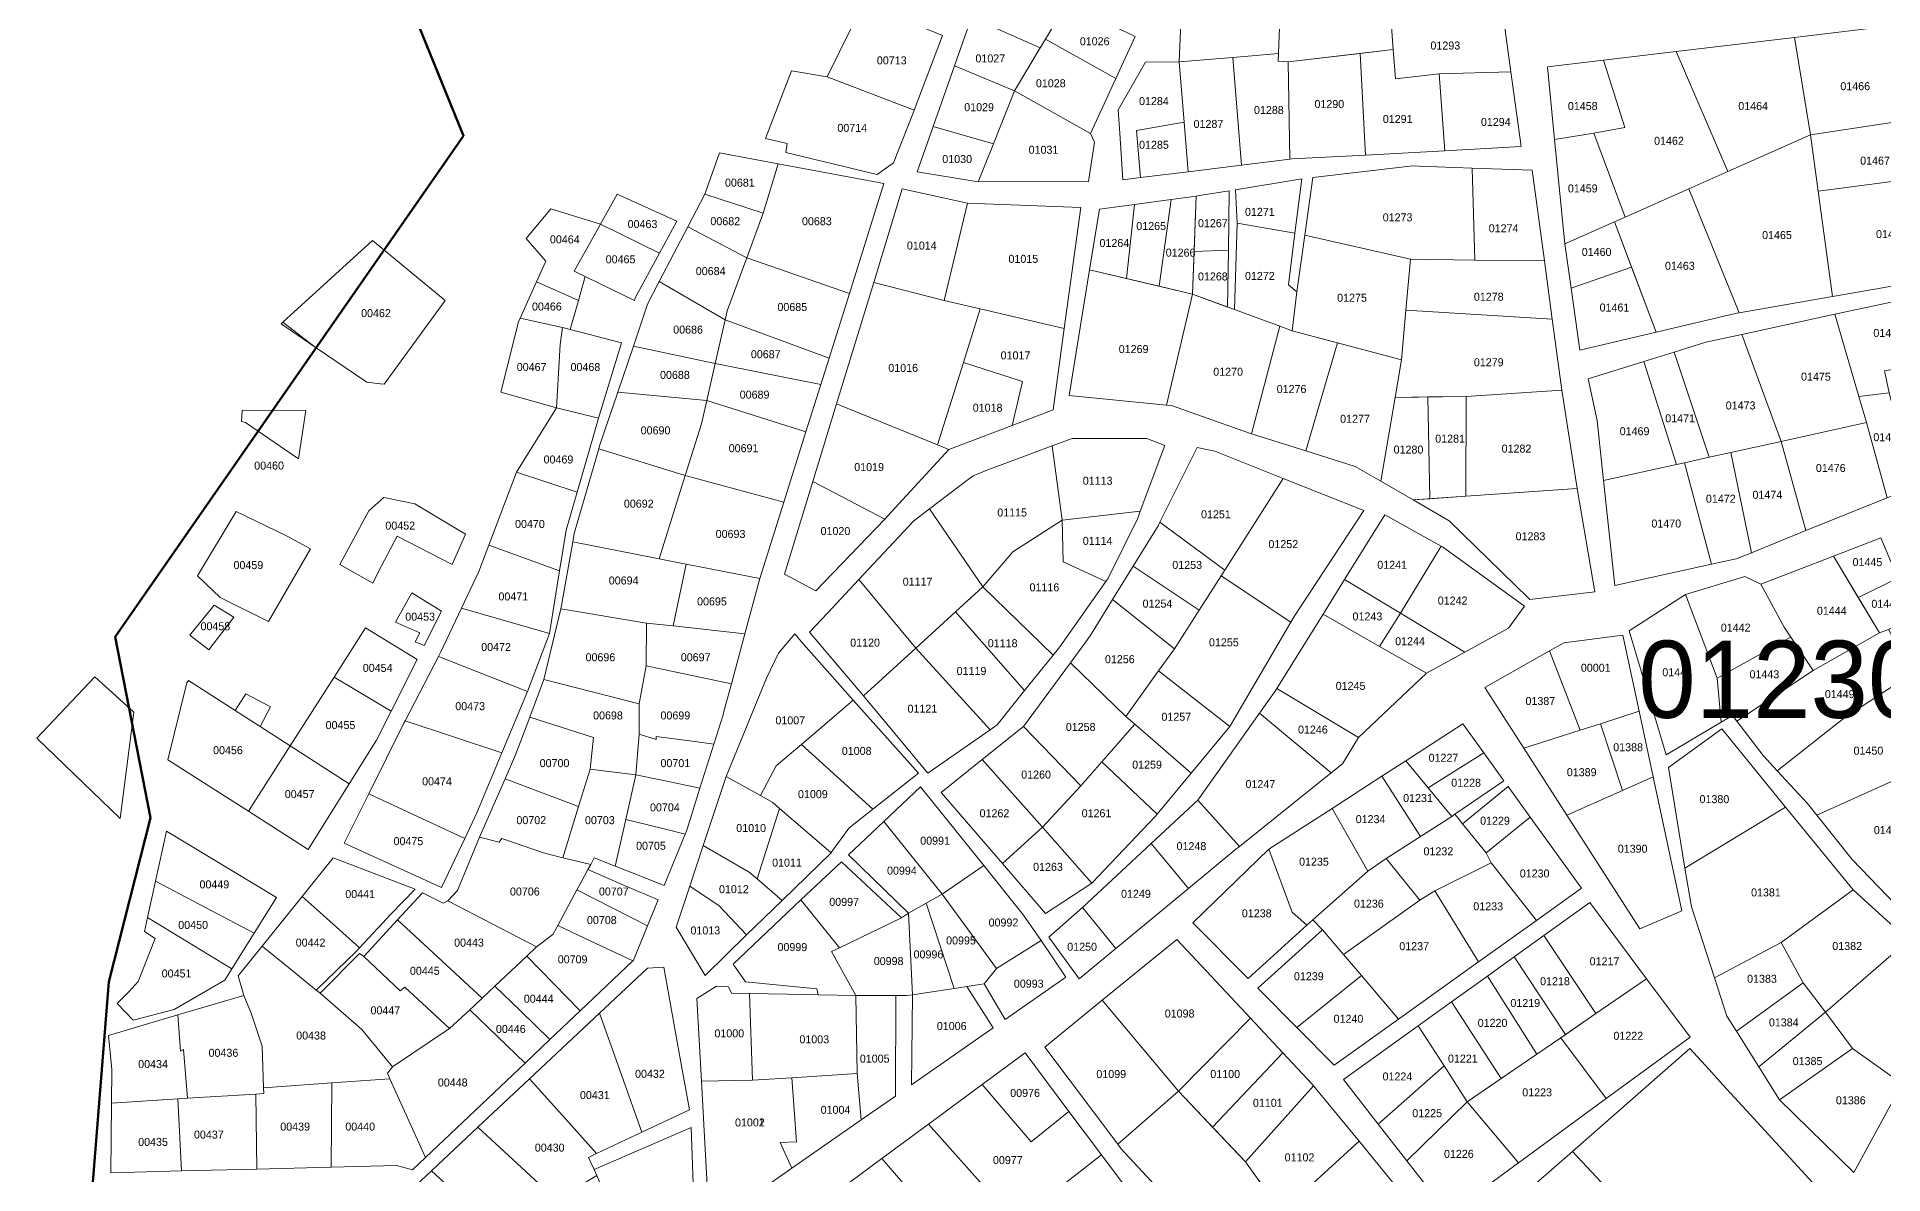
# Model space of a CAD drawing. Header units: metres. Extents: x 245225 to 248406, y 1633796 to 1637634.
# Drawn here: x 245225 to 245571.1, y 1634574.3 to 1634787.5 of the extents above; entities that cross this region are included whole.
import ezdxf
from ezdxf.enums import TextEntityAlignment as Align

# ---------------------------------------------------------------- set-up
doc = ezdxf.new("R2010")
doc.units = ezdxf.units.M
doc.header["$MEASUREMENT"] = 0
doc.layers.add('historique_numero_parcelle', color=7, linetype='Continuous')
doc.layers.add('limites_sections', color=7, linetype='Continuous')
doc.layers.add('Limites_Communes', color=7, linetype='Continuous', lineweight=211, plot=False)
doc.layers.add('LIMITES_PARCELLES', color=7, linetype='Continuous', lineweight=0, true_color=0xffffff)
doc.styles.add('Style-FANCY', font='FANCY.shx')

msp = doc.modelspace()

# ---------------------------------------------------------------- linework, layer by layer
at = {"layer": 'Limites_Communes', "color": 210, "lineweight": 80, "flags": 128}
msp.add_lwpolyline([(245620.8, 1634508.0988), (245567.3857, 1634566.262), (245526.7115, 1634503.9933), (245508.686, 1634473.2583), (245463.8158, 1634429.4361), (245415.3144, 1634444.5268), (245378.8064, 1634461.5328), (245345.8922, 1634486.192), (245305.1463, 1634503.4429), (245268.5278, 1634512.9679), (245251.7003, 1634523.0221), (245231.7855, 1634526.612), (245238.4616, 1634610.3804), (245246.3092, 1634641.0996), (245239.677, 1634675.0655), (245305, 1634769), (245296.4251, 1634790.0269), (245247, 1634832), (245257.1467, 1634881.0084), (245288.8968, 1634970.4378), (245295.2468, 1634986.3128), (245359.9816, 1635082.8418)], dxfattribs=at)
at = {"layer": 'limites_parcelles', "flags": 128}
for points in [[(245418.036, 1634793.732), (245417.781, 1634793.293), (245414.092, 1634787.145), (245413.088, 1634785.472), (245400.229, 1634791.155), (245403.573, 1634800.63), (245418.036, 1634793.732)], [(245478.899, 1634790.383), (245479.284, 1634785.193), (245459.585, 1634782.842), (245457.733, 1634782.974), (245457.789, 1634784.407), (245458.364, 1634799.182), (245475.403, 1634801.433), (245476.65, 1634790.515), (245478.899, 1634790.383)], [(245458.364, 1634799.182), (245457.789, 1634784.407), (245449.195, 1634783.685), (245439.182, 1634782.844), (245439.446, 1634790.186), (245445.532, 1634797.462), (245455.52, 1634799.314), (245458.364, 1634799.182)], [(245430.919, 1634787.587), (245427.301, 1634779.766), (245414.092, 1634787.145), (245417.781, 1634793.293), (245418.036, 1634793.732), (245430.919, 1634787.587)], [(245501.347, 1634780.966), (245487.895, 1634780.593), (245479.693, 1634779.667), (245479.284, 1634785.193), (245478.899, 1634790.383), (245499.697, 1634793.024), (245499.705, 1634792.898), (245501.347, 1634780.966)], [(245427.301, 1634779.766), (245422.513, 1634769.416), (245408.256, 1634777.418), (245413.088, 1634785.472), (245414.092, 1634787.145), (245427.301, 1634779.766)], [(245431.884, 1634761.155), (245428.598, 1634760.751), (245428.025, 1634769.477), (245427.738, 1634773.848), (245432.832, 1634782.778), (245439.182, 1634782.844), (245440.081, 1634771.561), (245431.173, 1634770.021), (245431.884, 1634761.155)], [(245450.82, 1634763.483), (245441.88, 1634762.384), (245440.822, 1634762.254), (245440.081, 1634771.561), (245439.182, 1634782.844), (245449.195, 1634783.685), (245450.82, 1634763.483)], [(245459.585, 1634782.842), (245459.938, 1634764.603), (245450.82, 1634763.483), (245449.195, 1634783.685), (245457.789, 1634784.407), (245457.733, 1634782.974), (245459.585, 1634782.842)], [(245474.074, 1634765.396), (245460.348, 1634764.654), (245459.938, 1634764.603), (245459.585, 1634782.842), (245473.12, 1634784.457), (245474.074, 1634765.396)], [(245474.074, 1634765.396), (245473.12, 1634784.457), (245479.284, 1634785.193), (245479.693, 1634779.667), (245487.895, 1634780.593), (245488.962, 1634766.202), (245474.074, 1634765.396)], [(245509.532, 1634768.309), (245508.247, 1634781.907), (245518.74, 1634783.163), (245522.712, 1634770.576), (245516.891, 1634769.517), (245509.532, 1634768.309)], [(245542.038, 1634762.307), (245534.714, 1634759.049), (245522.794, 1634753.746), (245516.891, 1634769.517), (245522.712, 1634770.576), (245518.74, 1634783.163), (245532.373, 1634784.794), (245542.038, 1634762.307)], [(245373.169, 1634780.025), (245389.48, 1634773.774), (245389.228, 1634773.107), (245385.577, 1634763.9), (245382.561, 1634761.757), (245365.416, 1634765.884), (245365.654, 1634767.551), (245361.599, 1634768.469), (245366.448, 1634781.203), (245373.169, 1634780.025)], [(245422.513, 1634769.416), (245423.3, 1634767.819), (245422.182, 1634760.42), (245401.478, 1634760.354), (245404.32, 1634767.508), (245408.256, 1634777.418), (245422.513, 1634769.416)], [(245511.485, 1634748.714), (245509.528, 1634768.308), (245516.891, 1634769.517), (245522.794, 1634753.746), (245520.77, 1634752.845), (245511.485, 1634748.714)], [(245558.976, 1634758.611), (245561.671, 1634738.857), (245544.154, 1634735.795), (245534.714, 1634759.049), (245542.038, 1634762.307), (245557.531, 1634769.2), (245558.976, 1634758.611)], [(245377.319, 1634739.407), (245358.093, 1634746.097), (245361.189, 1634754.507), (245363.967, 1634763.767), (245383.811, 1634760.063), (245377.319, 1634739.407)], [(245494.096, 1634762.95), (245494.594, 1634745.694), (245482.563, 1634745.848), (245462.74, 1634750.386), (245464.244, 1634761.166), (245482.977, 1634763.344), (245484.168, 1634763.302), (245494.096, 1634762.95)], [(245448.397, 1634747.559), (245441.964, 1634747.323), (245442.342, 1634757.702), (245442.972, 1634757.788), (245448.55, 1634758.695), (245448.397, 1634747.559)], [(245544.154, 1634735.795), (245543.735, 1634735.721), (245528.584, 1634732.175), (245520.77, 1634752.845), (245522.794, 1634753.746), (245534.714, 1634759.049), (245544.154, 1634735.795)], [(245327.808, 1634742.607), (245326.524, 1634738.12), (245323.377, 1634739.529), (245318.669, 1634741.599), (245320.443, 1634745.511), (245316.739, 1634749.744), (245321.369, 1634755.301), (245330.682, 1634752.443), (245325.702, 1634743.64), (245327.808, 1634742.607)], [(245417.61, 1634732.848), (245401.869, 1634736.541), (245395.106, 1634738.127), (245399.474, 1634756.359), (245420.747, 1634755.565), (245417.61, 1634732.848)], [(245341.73, 1634747.015), (245337.191, 1634738.632), (245337.025, 1634738.088), (245325.702, 1634743.64), (245330.682, 1634752.443), (245341.73, 1634747.015)], [(245358.093, 1634746.097), (245354.439, 1634736.169), (245354.059, 1634734.515), (245341.686, 1634741.665), (245347.013, 1634751.924), (245358.093, 1634746.097)], [(245460.866, 1634750.712), (245459.664, 1634741.038), (245461.252, 1634739.715), (245460.326, 1634732.439), (245458.045, 1634733.28), (245449.513, 1634736.426), (245450.007, 1634752.6), (245460.866, 1634750.712)], [(245286.8231, 1634722.7735), (245284.7125, 1634724.2181), (245277.184, 1634729.371), (245271.097, 1634734.072), (245287.899, 1634749.348), (245301.525, 1634738.103), (245290.087751, 1634722.433736), (245289.4156, 1634722.5037), (245289.3281, 1634722.5128), (245286.8231, 1634722.7735)], [(245482.563, 1634745.848), (245481.685, 1634736.299), (245480.831, 1634727.015), (245460.326, 1634732.439), (245461.252, 1634739.715), (245462.74, 1634750.386), (245482.563, 1634745.848)], [(245377.319, 1634739.407), (245373.519, 1634727.318), (245354.059, 1634734.515), (245354.439, 1634736.169), (245358.093, 1634746.097), (245377.319, 1634739.407)], [(245494.594, 1634745.694), (245507.652, 1634745.527), (245509.123, 1634734.599), (245481.685, 1634736.299), (245482.563, 1634745.848), (245494.594, 1634745.694)], [(245323.509, 1634733.047), (245315.582, 1634734.793), (245318.669, 1634741.599), (245323.377, 1634739.529), (245326.524, 1634738.12), (245324.965, 1634732.669), (245323.509, 1634733.047)], [(245354.059, 1634734.515), (245352.176, 1634726.328), (245336.834, 1634729.583), (245339.493, 1634737.441), (245341.686, 1634741.665), (245354.059, 1634734.515)], [(245395.106, 1634738.127), (245401.869, 1634736.541), (245398.71, 1634726.467), (245393.867, 1634711.022), (245374.929, 1634718.724), (245381.892, 1634741.518), (245395.106, 1634738.127)], [(245449.513, 1634736.426), (245458.045, 1634733.28), (245452.749, 1634713.124), (245451.068, 1634713.655), (245437.733, 1634718.418), (245436.76, 1634718.514), (245441.672, 1634739.318), (245449.513, 1634736.426)], [(245572.276, 1634720.828), (245566.62, 1634720.104), (245562.122, 1634735.545), (245572.071, 1634737.703), (245581.845, 1634739.823), (245584.311, 1634727.072), (245574.057, 1634725.387), (245571.43, 1634724.955), (245572.276, 1634720.828)], [(245323.509, 1634733.047), (245323.112, 1634729.872), (245322.427, 1634717.994), (245311.976, 1634720.905), (245315.284, 1634734.134), (245315.582, 1634734.793), (245323.509, 1634733.047)], [(245417.61, 1634732.848), (245415.508, 1634717.624), (245407.869, 1634714.705), (245409.79, 1634722.914), (245398.71, 1634726.467), (245401.869, 1634736.541), (245417.61, 1634732.848)], [(245509.123, 1634734.599), (245510.917, 1634721.275), (245493.002, 1634720.135), (245479.633, 1634719.937), (245480.831, 1634727.015), (245481.685, 1634736.299), (245509.123, 1634734.599)], [(245566.62, 1634720.104), (245568.043, 1634715.219), (245552.023, 1634711.691), (245544.682, 1634731.763), (245562.122, 1634735.545), (245566.62, 1634720.104)], [(245334.603, 1634730.163), (245330.294, 1634716.058), (245322.427, 1634717.994), (245323.112, 1634729.872), (245323.509, 1634733.047), (245334.603, 1634730.163)], [(245468.841, 1634730.186), (245462.889, 1634709.922), (245452.749, 1634713.124), (245458.045, 1634733.28), (245460.326, 1634732.439), (245468.841, 1634730.186)], [(245552.023, 1634711.691), (245542.617, 1634709.62), (245538.525, 1634708.719), (245531.963, 1634728.441), (245537.924, 1634730.297), (245544.682, 1634731.763), (245552.023, 1634711.691)], [(245462.889, 1634709.922), (245468.841, 1634730.186), (245480.831, 1634727.015), (245479.633, 1634719.937), (245476.973, 1634704.225), (245472.182, 1634706.988), (245462.889, 1634709.922)], [(245538.525, 1634708.719), (245533.896, 1634707.7), (245532.438, 1634707.379), (245526.303, 1634726.679), (245531.963, 1634728.441), (245538.525, 1634708.719)], [(245407.869, 1634714.705), (245395.982, 1634710.163), (245393.867, 1634711.022), (245398.71, 1634726.467), (245409.79, 1634722.914), (245407.869, 1634714.705)], [(245532.438, 1634707.379), (245518.753, 1634704.366), (245517.551, 1634715.613), (245515.832, 1634723.418), (245526.303, 1634726.679), (245532.438, 1634707.379)], [(245350.577, 1634719.378), (245349.571, 1634715.003), (245346.549, 1634705.291), (245330.347, 1634710.332), (245330.497, 1634710.851), (245333.913, 1634720.947), (245350.577, 1634719.378)], [(245486.133, 1634700.957), (245483.014, 1634700.742), (245476.973, 1634704.225), (245479.633, 1634719.937), (245485.812, 1634720.029), (245486.133, 1634700.957)], [(245573.494, 1634716.263), (245576.98, 1634703.19), (245571.92, 1634701.142), (245568.043, 1634715.219), (245566.62, 1634720.104), (245572.276, 1634720.828), (245573.494, 1634716.263)], [(245275.415, 1634717.519), (245274.055, 1634708.409), (245264.0797, 1634715.2367), (245263.368457, 1634715.405379), (245263.498, 1634717.583), (245275.415, 1634717.519)], [(245330.294, 1634716.058), (245330.206, 1634715.772), (245326.295, 1634702.162), (245314.887, 1634705.956), (245322.427, 1634717.994), (245330.294, 1634716.058)], [(245369.18, 1634713.511), (245365.031, 1634700.31), (245346.549, 1634705.291), (245349.571, 1634715.003), (245350.577, 1634719.378), (245369.18, 1634713.511)], [(245393.867, 1634711.022), (245395.982, 1634710.163), (245385.187, 1634698.415), (245383.965, 1634697.138), (245370.48, 1634704.161), (245374.929, 1634718.724), (245393.867, 1634711.022)], [(245346.549, 1634705.291), (245341.689, 1634689.676), (245325.455, 1634692.862), (245325.735, 1634694.446), (245330.347, 1634710.332), (245346.549, 1634705.291)], [(245407.257, 1634690.147), (245402.379, 1634684.44), (245392.351, 1634699.026), (245399.378, 1634704.357), (245400.512, 1634705.217), (245403.31, 1634706.389), (245415.353, 1634710.84), (245417.196, 1634696.929), (245407.988, 1634691.002), (245407.257, 1634690.147)], [(245431.87, 1634698.611), (245417.196, 1634696.929), (245415.353, 1634710.84), (245419.123, 1634712.233), (245433.124, 1634712.233), (245436.463, 1634710.956), (245431.87, 1634698.611)], [(245458.689, 1634704.765), (245447.736, 1634687.539), (245435.535, 1634696.559), (245442.547, 1634710.582), (245445.874, 1634709.891), (245458.689, 1634704.765)], [(245546.453, 1634690.833), (245543.613, 1634689.684), (245538.992, 1634688.663), (245533.896, 1634707.7), (245538.525, 1634708.719), (245542.617, 1634709.62), (245546.453, 1634690.833)], [(245538.992, 1634688.663), (245520.859, 1634684.657), (245518.753, 1634704.366), (245532.438, 1634707.379), (245533.896, 1634707.7), (245538.992, 1634688.663)], [(245326.295, 1634702.162), (245324.253, 1634695.055), (245323.006, 1634687.446), (245309.738, 1634692.259), (245314.887, 1634705.956), (245326.295, 1634702.162)], [(245365.031, 1634700.31), (245360.527, 1634685.98), (245346.699, 1634688.693), (245341.689, 1634689.676), (245346.549, 1634705.291), (245365.031, 1634700.31)], [(245460.106, 1634677.783), (245447.061, 1634686.478), (245447.736, 1634687.539), (245458.689, 1634704.765), (245473.769, 1634698.733), (245460.752, 1634678.889), (245460.106, 1634677.783)], [(245483.014, 1634700.742), (245492.928, 1634701.425), (245513.774, 1634702.86), (245517.108, 1634683.493), (245504.94, 1634682.07), (245504.607, 1634682.335), (245489.803, 1634696.828), (245483.014, 1634700.742)], [(245305.362, 1634694.314), (245302.848, 1634688.626), (245292.529, 1634693.917), (245288.958, 1634687.17), (245287.976, 1634685.105), (245281.814, 1634688.626), (245287.238, 1634698.68), (245290.016, 1634701.193), (245295.837, 1634700.003), (245305.362, 1634694.314)], [(245271.892, 1634693.917), (245276.27, 1634691.582), (245268.397, 1634677.908), (245259.324, 1634682.408), (245255.091, 1634686.509), (245262.367, 1634698.547), (245271.892, 1634693.917)], [(245402.379, 1634684.44), (245397.22, 1634679.732), (245389.77, 1634672.931), (245379.106, 1634685.792), (245389.357, 1634696.755), (245392.351, 1634699.026), (245402.379, 1634684.44)], [(245425.394, 1634685.418), (245416.778, 1634673.174), (245415.528, 1634671.62), (245402.379, 1634684.44), (245407.257, 1634690.147), (245407.988, 1634691.002), (245417.196, 1634696.929), (245417.407, 1634689.097), (245425.394, 1634685.418)], [(245425.394, 1634685.418), (245417.407, 1634689.097), (245417.196, 1634696.929), (245431.87, 1634698.611), (245431.383, 1634697.304), (245425.827, 1634686.033), (245425.394, 1634685.418)], [(245447.736, 1634687.539), (245447.061, 1634686.478), (245442.93, 1634680.058), (245430.537, 1634688.31), (245435.193, 1634695.875), (245435.535, 1634696.559), (245447.736, 1634687.539)], [(245323.006, 1634687.446), (245321.078, 1634675.687), (245304.612, 1634680.413), (245307.875, 1634687.303), (245309.738, 1634692.259), (245323.006, 1634687.446)], [(245341.689, 1634689.676), (245346.699, 1634688.693), (245344.294, 1634677.094), (245339.305, 1634677.643), (245323.204, 1634680.326), (245323.353, 1634680.953), (245325.455, 1634692.862), (245341.689, 1634689.676)], [(245492.696, 1634672.175), (245480.656, 1634679.474), (245488.273, 1634692.052), (245488.533, 1634691.906), (245503.932, 1634680.794), (245500.916, 1634676.666), (245492.696, 1634672.175)], [(245570.451, 1634675.796), (245558.06, 1634668.715), (245553.823, 1634675.021), (245552.591, 1634676.854), (245548.223, 1634684.921), (245561.863, 1634690.18), (245570.451, 1634675.796)], [(245389.77, 1634672.931), (245379.948, 1634663.966), (245369.871, 1634675.915), (245373.211, 1634679.488), (245379.106, 1634685.792), (245389.77, 1634672.931)], [(245460.106, 1634677.783), (245448.687, 1634658.251), (245435.295, 1634668.665), (245438.277, 1634672.825), (245442.93, 1634680.058), (245447.061, 1634686.478), (245460.106, 1634677.783)], [(245548.223, 1634684.921), (245552.591, 1634676.854), (245553.823, 1634675.021), (245540.024, 1634667.329), (245534.094, 1634683.016), (245545.207, 1634686.35), (245548.223, 1634684.921)], [(245566.503, 1634682.408), (245573.902, 1634686.052), (245576.943, 1634678.8), (245572.171, 1634676.457), (245570.451, 1634675.796), (245566.503, 1634682.408)], [(245300.864, 1634679.894), (245297.618, 1634673.438), (245295.913, 1634674.098), (245296.76, 1634675.791), (245292.209, 1634677.802), (245295.296, 1634683.297), (245300.864, 1634679.894)], [(245438.277, 1634672.825), (245435.295, 1634668.665), (245429.175, 1634660.125), (245418.756, 1634670.176), (245422.493, 1634675.238), (245426.673, 1634682.03), (245438.277, 1634672.825)], [(245540.024, 1634667.329), (245540.801, 1634659.047), (245530.499, 1634652.909), (245523.513, 1634676.153), (245534.094, 1634683.016), (245540.024, 1634667.329)], [(245321.078, 1634675.687), (245317.003, 1634664.813), (245300.29, 1634671.372), (245300.732, 1634672.221), (245304.612, 1634680.413), (245321.078, 1634675.687)], [(245339.305, 1634677.643), (245339.199, 1634669.6), (245337.929, 1634662.509), (245320.046, 1634667.062), (245323.204, 1634680.326), (245339.305, 1634677.643)], [(245410.187, 1634664.979), (245405.03, 1634658.569), (245403.697, 1634657.642), (245389.77, 1634672.931), (245397.22, 1634679.732), (245410.187, 1634664.979)], [(245476.747, 1634673.264), (245485.517, 1634668.253), (245472.817, 1634656.188), (245457.45, 1634665.383), (245466.139, 1634679.326), (245476.747, 1634673.264)], [(245344.294, 1634677.094), (245357.735, 1634675.616), (245355.207, 1634666.233), (245339.199, 1634669.6), (245339.305, 1634677.643), (245344.294, 1634677.094)], [(245363.624, 1634650.852), (245360.651, 1634645.284), (245354.23, 1634648.885), (245357.219, 1634656.206), (245359.573, 1634661.974), (245361.818, 1634667.304), (245364.04, 1634671.99), (245367.083, 1634675.628), (245368.257, 1634674.189), (245378.066, 1634663.194), (245368.352, 1634654.892), (245366.46, 1634653.275), (245363.624, 1634650.852)], [(245525.4, 1634661.096), (245518.175, 1634658.769), (245514.359, 1634657.539), (245508.609, 1634672.425), (245511.305, 1634673.952), (245522.347, 1634675.396), (245525.4, 1634661.096)], [(245540.801, 1634659.047), (245540.024, 1634667.329), (245553.823, 1634675.021), (245558.06, 1634668.715), (245543.736, 1634659.261), (245542.934, 1634660.317), (245540.801, 1634659.047)], [(245563.968, 1634659.921), (245551.276, 1634649.946), (245548.637, 1634652.8), (245543.736, 1634659.261), (245558.06, 1634668.715), (245570.451, 1634675.796), (245572.171, 1634676.457), (245576.569, 1634668.149), (245563.968, 1634659.921)], [(245353.648, 1634660.447), (245351.91, 1634654.925), (245348.342, 1634655.402), (245341.085, 1634656.372), (245341.118, 1634655.819), (245337.929, 1634656.794), (245337.929, 1634662.509), (245339.199, 1634669.6), (245355.207, 1634666.233), (245353.877, 1634661.296), (245353.648, 1634660.447)], [(245429.175, 1634660.125), (245430.826, 1634658.685), (245424.639, 1634651.606), (245420.708, 1634647.108), (245409.952, 1634658.251), (245418.756, 1634670.176), (245429.175, 1634660.125)], [(245448.687, 1634658.251), (245441.393, 1634649.465), (245430.826, 1634658.685), (245429.175, 1634660.125), (245435.295, 1634668.665), (245448.687, 1634658.251)], [(245551.276, 1634649.946), (245563.968, 1634659.921), (245576.569, 1634668.149), (245578.857, 1634663.826), (245585.267, 1634651.719), (245574.684, 1634648.808), (245558.727, 1634641.598), (245556.955, 1634643.805), (245551.276, 1634649.946)], [(245262.174, 1634661.267), (245266.84, 1634658.262), (245272.493, 1634654.622), (245264.645, 1634642.338), (245249.535, 1634651.981), (245253.106, 1634666.4), (245253.433, 1634666.896), (245262.174, 1634661.267)], [(245291.419, 1634661.107), (245288.693, 1634655.685), (245283.565, 1634647.491), (245272.493, 1634654.622), (245280.723, 1634667.504), (245291.419, 1634661.107)], [(245337.929, 1634662.509), (245337.929, 1634656.794), (245337.294, 1634649.174), (245328.722, 1634650.232), (245329.357, 1634656.159), (245317.404, 1634659.993), (245320.046, 1634667.062), (245337.929, 1634662.509)], [(245472.817, 1634656.188), (245469.801, 1634651.266), (245467.692, 1634649.576), (245454.202, 1634660.758), (245457.259, 1634665.078), (245457.45, 1634665.383), (245472.817, 1634656.188)], [(245312.187, 1634653.308), (245307.478, 1634642.059), (245305.218, 1634637.268), (245287.208, 1634645.626), (245293.852, 1634658.992), (245294.021, 1634659.317), (245312.187, 1634653.308)], [(245328.722, 1634650.232), (245326.546, 1634643.226), (245312.787, 1634648.423), (245314.754, 1634652.907), (245317.404, 1634659.993), (245329.357, 1634656.159), (245328.722, 1634650.232)], [(245522.257, 1634646.243), (245511.852, 1634641.599), (245503.771, 1634654.185), (245514.359, 1634657.539), (245518.175, 1634658.769), (245522.257, 1634646.243)], [(245337.929, 1634656.794), (245341.118, 1634655.819), (245341.085, 1634656.372), (245348.342, 1634655.402), (245351.91, 1634654.925), (245349.314, 1634646.681), (245346.051, 1634647.358), (245341.58, 1634648.285), (245337.294, 1634649.174), (245337.929, 1634656.794)], [(245381.717, 1634642.743), (245377.249, 1634639.201), (245376.597, 1634638.3), (245373.915, 1634634.598), (245373.887, 1634634.569), (245364.249, 1634642.885), (245362.989, 1634643.972), (245360.651, 1634645.284), (245363.624, 1634650.852), (245366.46, 1634653.275), (245368.352, 1634654.892), (245381.717, 1634642.743)], [(245435.037, 1634641.809), (245434.717, 1634641.424), (245422.811, 1634628.882), (245413.524, 1634639.349), (245420.708, 1634647.108), (245424.639, 1634651.606), (245435.037, 1634641.809)], [(245485.838, 1634646.734), (245496.28, 1634653.272), (245500.051, 1634648.047), (245490.876, 1634641.776), (245490.258, 1634641.38), (245485.838, 1634646.734)], [(245326.546, 1634643.226), (245323.57, 1634633.642), (245319.983, 1634634.526), (245312.135, 1634637.249), (245311.693, 1634636.569), (245307.987, 1634637.482), (245312.787, 1634648.423), (245326.546, 1634643.226)], [(245337.294, 1634649.174), (245335.393, 1634640.79), (245333.413, 1634632.06), (245329.462, 1634633.617), (245328.827, 1634632.347), (245323.57, 1634633.642), (245326.546, 1634643.226), (245328.722, 1634650.232), (245337.294, 1634649.174)], [(245346.901, 1634639.016), (245346.518, 1634638.079), (245343.09, 1634638.914), (245339.304, 1634639.837), (245335.393, 1634640.79), (245337.294, 1634649.174), (245341.58, 1634648.285), (245346.051, 1634647.358), (245349.314, 1634646.681), (245346.901, 1634639.016)], [(245360.651, 1634645.284), (245362.989, 1634643.972), (245364.249, 1634642.885), (245360.047, 1634629.659), (245358.544, 1634630.955), (245349.929, 1634635.909), (245354.23, 1634648.885), (245360.651, 1634645.284)], [(245484.419, 1634637.635), (245477.964, 1634633.495), (245474.525, 1634631.114), (245467.821, 1634642.879), (245477.184, 1634648.931), (245484.419, 1634637.635)], [(245511.852, 1634641.599), (245522.257, 1634646.243), (245528.023, 1634648.816), (245533.394, 1634623.663), (245525.522, 1634620.31), (245511.852, 1634641.599)], [(245582.622, 1634635.976), (245573.623, 1634624.755), (245565.368, 1634633.328), (245558.727, 1634641.598), (245574.684, 1634648.808), (245582.622, 1634635.976)], [(245450.458, 1634635.762), (245449.798, 1634635.233), (245440.895, 1634627.869), (245433.924, 1634636.287), (245442.654, 1634644.44), (245450.458, 1634635.762)], [(245346.518, 1634638.079), (245342.582, 1634628.445), (245336.489, 1634630.847), (245333.413, 1634632.06), (245335.393, 1634640.79), (245339.304, 1634639.837), (245343.09, 1634638.914), (245346.518, 1634638.079)], [(245394.739, 1634626.827), (245391.756, 1634625.137), (245388.389, 1634623.229), (245377.168, 1634634.157), (245383.791, 1634640.425), (245394.739, 1634626.827)], [(245474.525, 1634631.114), (245464.206, 1634621.985), (245463.1, 1634620.979), (245460.369, 1634623.441), (245455.989, 1634635.233), (245467.821, 1634642.879), (245474.525, 1634631.114)], [(245492.306, 1634639.997), (245496.75, 1634634.553), (245497.676, 1634632.701), (245487.092, 1634627.409), (245484.314, 1634625.69), (245477.964, 1634633.495), (245490.258, 1634641.38), (245490.876, 1634641.776), (245491.458, 1634641.035), (245492.306, 1634639.997)], [(245506.137, 1634621.896), (245497.676, 1634632.701), (245496.75, 1634634.553), (245504.962, 1634641.242), (245514.568, 1634627.93), (245506.137, 1634621.896)], [(245565.527, 1634627.612), (245552.062, 1634617.719), (245539.539, 1634611.122), (245535.201, 1634624.433), (245534.004, 1634631.688), (245552.861, 1634643.138), (245565.527, 1634627.612)], [(245323.57, 1634633.642), (245328.827, 1634632.347), (245328.317, 1634631.402), (245327.053, 1634629.062), (245326.257, 1634627.589), (245322.667, 1634620.945), (245321.737, 1634619.223), (245318.641, 1634616.921), (245302.045, 1634625.563), (245303.871, 1634627.468), (245307.987, 1634637.482), (245311.693, 1634636.569), (245312.135, 1634637.249), (245319.983, 1634634.526), (245323.57, 1634633.642)], [(245291.413, 1634623.107), (245285.476, 1634616.728), (245278.668, 1634622.887), (245274.726, 1634626.369), (245280.566, 1634633.585), (245295.885, 1634627.711), (245291.413, 1634623.107)], [(245360.047, 1634629.659), (245364.708, 1634625.637), (245358.051, 1634619.159), (245352.935, 1634624.605), (245347.412, 1634628.315), (245349.929, 1634635.909), (245358.544, 1634630.955), (245360.047, 1634629.659)], [(245463.1, 1634620.979), (245452.101, 1634610.96), (245441.702, 1634621.421), (245455.989, 1634635.233), (245460.369, 1634623.441), (245463.1, 1634620.979)], [(245484.314, 1634625.69), (245469.996, 1634615.497), (245466.058, 1634620.133), (245464.206, 1634621.985), (245474.525, 1634631.114), (245477.964, 1634633.495), (245484.314, 1634625.69)], [(245341.471, 1634625.726), (245339.483, 1634620.861), (245326.257, 1634627.589), (245327.053, 1634629.062), (245328.317, 1634631.402), (245335.314, 1634628.346), (245341.471, 1634625.726)], [(245413.314, 1634618.111), (245404.899, 1634612.857), (245394.739, 1634626.827), (245402.534, 1634632.189), (245410.005, 1634622.876), (245413.312, 1634618.114), (245413.314, 1634618.111)], [(245302.045, 1634625.563), (245318.641, 1634616.921), (245316.835, 1634615.208), (245310.875, 1634609.551), (245308.492, 1634607.289), (245292.582, 1634621.983), (245297.283, 1634627.072), (245301.172, 1634625.087), (245302.045, 1634625.563)], [(245339.483, 1634620.861), (245336.847, 1634614.41), (245336.708, 1634614.277), (245328.712, 1634618.075), (245322.667, 1634620.945), (245326.257, 1634627.589), (245339.483, 1634620.861)], [(245358.051, 1634619.159), (245350.262, 1634611.579), (245344.864, 1634620.627), (245347.412, 1634628.315), (245352.935, 1634624.605), (245358.051, 1634619.159)], [(245396.978, 1634609.143), (245391.756, 1634625.137), (245394.739, 1634626.827), (245404.899, 1634612.857), (245402.571, 1634610), (245399.35, 1634609.506), (245396.978, 1634609.143)], [(245495.289, 1634614.131), (245480.28, 1634603.388), (245473.345, 1634611.554), (245469.996, 1634615.497), (245484.314, 1634625.69), (245487.092, 1634627.409), (245495.289, 1634614.131)], [(245575.914, 1634618.162), (245560.372, 1634604.703), (245556.163, 1634610.179), (245552.062, 1634617.719), (245565.527, 1634627.612), (245575.914, 1634618.162)], [(245284.891, 1634616.098), (245277.376, 1634608.796), (245272.145, 1634613.037), (245267.207, 1634617.079), (245274.726, 1634626.369), (245278.668, 1634622.887), (245285.476, 1634616.728), (245284.891, 1634616.098)], [(245375.445, 1634616.734), (245373.996, 1634616.032), (245378.547, 1634607.777), (245371.467, 1634607.914), (245371.244, 1634609.047), (245357.834, 1634610.338), (245355.554, 1634613.702), (245368.252, 1634625.719), (245375.445, 1634616.734)], [(245389.169, 1634607.946), (245388.072, 1634607.777), (245386.064, 1634607.777), (245378.547, 1634607.777), (245373.996, 1634616.032), (245375.445, 1634616.734), (245387.119, 1634622.382), (245388.389, 1634623.229), (245389.169, 1634607.946)], [(245250.725, 1634605.149), (245243.052, 1634603.165), (245241.587, 1634604.691), (245240.039, 1634606.294), (245242.278, 1634608.529), (245243.978, 1634610.441), (245247.153, 1634618.511), (245245.169, 1634619.834), (245245.739, 1634622.443), (245261.57, 1634612.82), (245260.25, 1634610.706), (245250.725, 1634605.149)], [(245308.492, 1634607.289), (245307.004, 1634605.877), (245306.179, 1634605.094), (245302.369, 1634601.602), (245298.073, 1634605.573), (245293.955, 1634609.381), (245293.082, 1634608.65), (245286.267, 1634615.146), (245292.582, 1634621.983), (245308.492, 1634607.289)], [(245336.708, 1634614.277), (245326.861, 1634604.934), (245321.98, 1634609.936), (245316.835, 1634615.208), (245318.641, 1634616.921), (245321.737, 1634619.223), (245322.667, 1634620.945), (245328.712, 1634618.075), (245336.708, 1634614.277)], [(245469.996, 1634615.497), (245473.345, 1634611.554), (245461.213, 1634601.794), (245453.894, 1634609.156), (245466.058, 1634620.133), (245469.996, 1634615.497)], [(245280.282, 1634591.416), (245267.496, 1634590.486), (245267.216, 1634598.318), (245265.184, 1634604.473), (245263.818, 1634607.788), (245262.707, 1634611.519), (245267.207, 1634617.079), (245272.145, 1634613.037), (245277.376, 1634608.796), (245278.117, 1634608.267), (245285.938, 1634601.427), (245291.653, 1634594.458), (245290.701, 1634593.268), (245291.178, 1634592.208), (245280.282, 1634591.416)], [(245402.571, 1634610), (245404.899, 1634612.857), (245413.314, 1634618.111), (245417.942, 1634611.235), (245406.521, 1634603.278), (245402.571, 1634610)], [(245556.163, 1634610.179), (245543.667, 1634601.095), (245541.873, 1634603.959), (245539.539, 1634611.122), (245552.062, 1634617.719), (245556.163, 1634610.179)], [(245560.372, 1634604.703), (245575.914, 1634618.162), (245584.895, 1634609.991), (245574.717, 1634591.234), (245565.424, 1634597.876), (245560.372, 1634604.703)], [(245286.267, 1634615.146), (245293.082, 1634608.65), (245293.955, 1634609.381), (245298.073, 1634605.573), (245302.369, 1634601.602), (245291.653, 1634594.458), (245285.938, 1634601.427), (245278.117, 1634608.267), (245285.503, 1634615.674), (245286.267, 1634615.146)], [(245326.861, 1634604.934), (245321.164, 1634599.529), (245315.649, 1634604.901), (245310.875, 1634609.551), (245316.835, 1634615.208), (245321.98, 1634609.936), (245326.861, 1634604.934)], [(245347.329, 1634586.347), (245338.405, 1634582.152), (245334.257, 1634593.827), (245330.469, 1634604.49), (245339.493, 1634612.955), (245342.536, 1634613.087), (245345.356, 1634597.353), (245347.329, 1634586.347)], [(245511.603, 1634600.495), (245510.695, 1634599.873), (245506.246, 1634596.82), (245496.952, 1634611.439), (245501.964, 1634615.039), (245511.603, 1634600.495)], [(245321.164, 1634599.529), (245316.539, 1634595.14), (245306.179, 1634605.094), (245307.004, 1634605.877), (245308.492, 1634607.289), (245310.875, 1634609.551), (245315.649, 1634604.901), (245321.164, 1634599.529)], [(245354.638, 1634609.456), (245355.214, 1634608.236), (245358.621, 1634608.162), (245359.179, 1634591.902), (245349.615, 1634591.711), (245348.753, 1634607.266), (245352.436, 1634609.581), (245354.638, 1634609.456)], [(245389.169, 1634607.946), (245396.978, 1634609.143), (245399.35, 1634609.506), (245404.274, 1634601.712), (245388.947, 1634591.033), (245389.169, 1634607.946)], [(245499.53, 1634592.212), (245490.233, 1634606.613), (245496.952, 1634611.439), (245506.246, 1634596.82), (245503.264, 1634594.774), (245499.53, 1634592.212)], [(245519.239, 1634588.48), (245510.695, 1634599.873), (245517.309, 1634604.41), (245526.802, 1634610.923), (245534.944, 1634599.979), (245519.239, 1634588.48)], [(245267.496, 1634590.486), (245267.534, 1634589.428), (245266.052, 1634589.323), (245253.257, 1634588.522), (245252.478, 1634597.648), (245251.926, 1634597.351), (245251.432, 1634604.15), (245263.818, 1634607.788), (245265.184, 1634604.473), (245267.216, 1634598.318), (245267.496, 1634590.486)], [(245366.526, 1634592.379), (245359.179, 1634591.902), (245358.621, 1634608.162), (245365.742, 1634608.025), (245371.467, 1634607.914), (245378.547, 1634607.777), (245378.758, 1634593.172), (245366.526, 1634592.379)], [(245385.945, 1634588.942), (245379.555, 1634584.49), (245378.758, 1634593.172), (245378.547, 1634607.777), (245386.064, 1634607.777), (245385.945, 1634588.942)], [(245499.53, 1634592.212), (245493.178, 1634587.854), (245488.819, 1634594.635), (245483.997, 1634602.135), (245490.233, 1634606.613), (245499.53, 1634592.212)], [(245251.432, 1634604.15), (245251.926, 1634597.351), (245252.478, 1634597.648), (245253.257, 1634588.522), (245251.409, 1634588.407), (245238.974, 1634587.629), (245239.04, 1634593.94), (245238.418, 1634600.327), (245251.432, 1634604.15)], [(245316.539, 1634595.14), (245297.847, 1634577.403), (245291.178, 1634592.208), (245290.701, 1634593.268), (245291.653, 1634594.458), (245302.369, 1634601.602), (245306.179, 1634605.094), (245316.539, 1634595.14)], [(245338.405, 1634582.152), (245329.923, 1634578.164), (245324.149, 1634584.601), (245317.348, 1634592.182), (245330.469, 1634604.49), (245334.257, 1634593.827), (245338.405, 1634582.152)], [(245519.239, 1634588.48), (245502.757, 1634576.412), (245493.178, 1634587.854), (245503.264, 1634594.774), (245506.246, 1634596.82), (245510.695, 1634599.873), (245519.239, 1634588.48)], [(245445.426, 1634583.102), (245458.597, 1634597.065), (245464.124, 1634591.158), (245464.36, 1634590.87), (245451.594, 1634576.609), (245445.426, 1634583.102)], [(245559.567, 1634561.992), (245547.785, 1634541.31), (245547.518, 1634541.596), (245546.943, 1634542.21), (245541.404, 1634548.121), (245537.767, 1634552.003), (245534.427, 1634555.568), (245522.796, 1634567.982), (245512.882, 1634578.564), (245534.921, 1634597.836), (245538.53, 1634593.897), (245541.127, 1634591.062), (245545.464, 1634586.328), (245562.708, 1634567.504), (245559.567, 1634561.992)], [(245297.847, 1634577.403), (245295.44, 1634575.119), (245292.397, 1634575.913), (245280.168, 1634575.609), (245280.282, 1634591.416), (245291.178, 1634592.208), (245297.847, 1634577.403)], [(245324.149, 1634584.601), (245329.923, 1634578.164), (245328.388, 1634577.443), (245329.45, 1634575.179), (245329.976, 1634574.056), (245322.4, 1634569.502), (245307.673, 1634583.107), (245317.348, 1634592.182), (245324.149, 1634584.601)], [(245366.532, 1634575.416), (245353.384, 1634566.255), (245351.002, 1634566.652), (245350.318, 1634579.01), (245349.615, 1634591.711), (245359.179, 1634591.902), (245366.526, 1634592.379), (245367.434, 1634580.366), (245364.365, 1634580.261), (245366.532, 1634575.416)], [(245379.555, 1634584.49), (245366.532, 1634575.416), (245364.365, 1634580.261), (245367.434, 1634580.366), (245366.526, 1634592.379), (245378.758, 1634593.172), (245379.555, 1634584.49)], [(245266.226, 1634575.263), (245252.073, 1634574.911), (245251.409, 1634588.407), (245253.257, 1634588.522), (245266.052, 1634589.323), (245266.226, 1634575.263)], [(245280.168, 1634575.609), (245266.226, 1634575.263), (245266.052, 1634589.323), (245267.534, 1634589.428), (245267.496, 1634590.486), (245280.282, 1634591.416), (245280.168, 1634575.609)], [(245418.488, 1634586.08), (245424.572, 1634577.939), (245408.47, 1634565.381), (245392.137, 1634583.686), (245402.235, 1634591.145), (245411.43, 1634580.366), (245418.488, 1634586.08)], [(245451.594, 1634576.609), (245464.898, 1634558.047), (245476.665, 1634541.628), (245472.22, 1634538.929), (245465.394, 1634543.85), (245458.567, 1634549.883), (245438.724, 1634567.822), (245428.246, 1634579.093), (245427.634, 1634579.909), (245439.026, 1634589.839), (245451.594, 1634576.609)], [(245322.4, 1634569.502), (245312.817, 1634563.742), (245311.744, 1634563.097), (245298.954, 1634574.928), (245307.673, 1634583.107), (245322.4, 1634569.502)], [(245336.591, 1634558.085), (245329.976, 1634574.056), (245329.45, 1634575.179), (245347.636, 1634583.07), (245348.357, 1634563.742), (245336.591, 1634558.085)], [(245522.796, 1634567.982), (245515.692, 1634560.853), (245513.933, 1634559.088), (245502.605, 1634569.579), (245512.882, 1634578.564), (245522.796, 1634567.982)], [(245303.265, 1634558.001), (245291.241, 1634550.773), (245284.764, 1634558.224), (245292.828, 1634565.907), (245292.529, 1634568.901), (245294.101, 1634570.375), (245298.954, 1634574.928), (245311.744, 1634563.097), (245305.459, 1634559.319), (245303.265, 1634558.001)], [(245389.814, 1634490.09), (245374.335, 1634509.67), (245374.071, 1634512.315), (245375.658, 1634513.241), (245370.102, 1634528.72), (245367.824, 1634531.989), (245367.059, 1634533.085), (245371.623, 1634536.645), (245392.294, 1634552.765), (245399.606, 1634558.468), (245408.47, 1634565.381), (245424.572, 1634577.939), (245428.261, 1634573.002), (245450.221, 1634547.867), (245489.033, 1634515.094), (245490.967, 1634511.619), (245419.354, 1634450.909), (245411.554, 1634459.319), (245406.172, 1634463.133), (245394.424, 1634471.456), (245389.237, 1634475.131), (245383.783, 1634478.996), (245391.666, 1634487.841), (245389.814, 1634490.09)]]:
    msp.add_lwpolyline(points, close=True, dxfattribs=at)
msp.add_lwpolyline([(245242.287847, 1634661.694406), (245243.159, 1634660.899), (245242.873376, 1634658.695698)], dxfattribs=at)
at = {"layer": 'limites_parcelles'}
for points in [[(245394.794, 1634787.82), (245389.48, 1634773.774), (245373.169, 1634780.025), (245379.988, 1634793.839)], [(245413.088, 1634785.472), (245408.256, 1634777.418), (245397.048, 1634782.143), (245400.229, 1634791.155)], [(245576.921, 1634772.099), (245557.531, 1634769.2), (245554.545, 1634787.448), (245574.215, 1634789.802)], [(245557.531, 1634769.2), (245542.038, 1634762.307), (245532.373, 1634784.794), (245554.545, 1634787.448)], [(245408.256, 1634777.418), (245404.32, 1634767.508), (245393.031, 1634770.761), (245397.048, 1634782.143)], [(245488.962, 1634766.202), (245487.895, 1634780.593), (245501.347, 1634780.966), (245503.272, 1634766.977)], [(245578.588, 1634761.19), (245558.976, 1634758.611), (245557.531, 1634769.2), (245576.921, 1634772.099)], [(245404.32, 1634767.508), (245401.478, 1634760.354), (245390.035, 1634762.272), (245393.031, 1634770.761)], [(245431.884, 1634761.155), (245431.173, 1634770.021), (245440.081, 1634771.561), (245440.822, 1634762.254)], [(245363.967, 1634763.767), (245361.189, 1634754.507), (245350.209, 1634758.079), (245353.004, 1634765.819)], [(245507.652, 1634745.527), (245494.594, 1634745.694), (245494.096, 1634762.95), (245505.361, 1634762.55)], [(245341.73, 1634747.015), (245330.682, 1634752.443), (245333.778, 1634758.079), (245344.97, 1634752.999)], [(245361.189, 1634754.507), (245358.093, 1634746.097), (245347.013, 1634751.924), (245350.209, 1634758.079)], [(245399.474, 1634756.359), (245395.106, 1634738.127), (245381.892, 1634741.518), (245387.25, 1634759.058)], [(245460.866, 1634750.712), (245450.007, 1634752.6), (245449.726, 1634758.886), (245462.132, 1634760.903)], [(245561.671, 1634738.857), (245558.976, 1634758.611), (245578.588, 1634761.19), (245581.473, 1634742.318)], [(245429.283, 1634742.218), (245422.372, 1634743.835), (245424.239, 1634755.248), (245430.794, 1634756.137)], [(245429.283, 1634742.218), (245430.794, 1634756.137), (245437.69, 1634757.072), (245435.384, 1634740.79)], [(245435.384, 1634740.79), (245437.69, 1634757.072), (245442.342, 1634757.702), (245441.672, 1634739.318)], [(245512.657, 1634740.399), (245511.485, 1634748.714), (245520.77, 1634752.845), (245523.97, 1634744.38)], [(245441.964, 1634747.323), (245448.397, 1634747.559), (245448.25, 1634736.892), (245441.672, 1634739.318)], [(245514.287, 1634728.829), (245512.657, 1634740.399), (245523.97, 1634744.38), (245528.584, 1634732.175)], [(245441.672, 1634739.318), (245436.76, 1634718.514), (245418.524, 1634720.323), (245422.372, 1634743.835)], [(245277.184, 1634729.371), (245270.761468, 1634733.766971), (245271.097, 1634734.072)], [(245371.968, 1634722.381), (245352.176, 1634726.328), (245354.059, 1634734.515), (245373.519, 1634727.318)], [(245352.176, 1634726.328), (245350.577, 1634719.378), (245333.913, 1634720.947), (245336.834, 1634729.583)], [(245371.968, 1634722.381), (245369.18, 1634713.511), (245350.577, 1634719.378), (245352.176, 1634726.328)], [(245486.133, 1634700.957), (245485.812, 1634720.029), (245493.002, 1634720.135), (245492.928, 1634701.425)], [(245513.774, 1634702.86), (245492.928, 1634701.425), (245493.002, 1634720.135), (245510.917, 1634721.275)], [(245571.92, 1634701.142), (245556.69, 1634694.977), (245552.023, 1634711.691), (245568.043, 1634715.219)], [(245556.69, 1634694.977), (245546.453, 1634690.833), (245542.617, 1634709.62), (245552.023, 1634711.691)], [(245383.965, 1634697.138), (245371.058, 1634683.651), (245365.184, 1634686.826), (245370.48, 1634704.161)], [(245488.273, 1634692.052), (245480.656, 1634679.474), (245470.187, 1634685.821), (245477.738, 1634697.939)], [(245573.902, 1634686.052), (245566.503, 1634682.408), (245561.863, 1634690.18), (245570.738, 1634693.602)], [(245360.527, 1634685.98), (245357.735, 1634675.616), (245344.294, 1634677.094), (245346.699, 1634688.693)], [(245442.93, 1634680.058), (245438.277, 1634672.825), (245426.673, 1634682.03), (245430.537, 1634688.31)], [(245480.656, 1634679.474), (245476.747, 1634673.264), (245466.139, 1634679.326), (245470.187, 1634685.821)], [(245415.528, 1634671.62), (245410.187, 1634664.979), (245397.22, 1634679.732), (245402.379, 1634684.44)], [(245261.93, 1634678.737), (245257.207, 1634672.618), (245253.636, 1634675.396), (245258.199, 1634681.021)], [(245492.696, 1634672.175), (245485.517, 1634668.253), (245476.747, 1634673.264), (245480.656, 1634679.474)], [(245291.419, 1634661.107), (245280.723, 1634667.504), (245286.626, 1634676.744), (245296.288, 1634670.792)], [(245403.697, 1634657.642), (245392.013, 1634649.52), (245379.948, 1634663.966), (245389.77, 1634672.931)], [(245514.359, 1634657.539), (245503.771, 1634654.185), (245496.471, 1634665.554), (245508.609, 1634672.425)], [(245317.003, 1634664.813), (245312.187, 1634653.308), (245294.021, 1634659.317), (245300.29, 1634671.372)], [(245240.575, 1634640.966), (245224.994, 1634656.023), (245235.856, 1634667.567), (245243.159, 1634660.899)], [(245266.84, 1634658.262), (245262.174, 1634661.267), (245264.163, 1634664.361), (245268.82, 1634661.927)], [(245381.717, 1634642.743), (245368.352, 1634654.892), (245378.066, 1634663.194), (245390.267, 1634649.52)], [(245420.708, 1634647.108), (245413.524, 1634639.349), (245402.25, 1634652.058), (245409.952, 1634658.251)], [(245441.393, 1634649.465), (245435.037, 1634641.809), (245424.639, 1634651.606), (245430.826, 1634658.685)], [(245467.692, 1634649.576), (245450.458, 1634635.762), (245442.654, 1634644.44), (245454.202, 1634660.758)], [(245496.28, 1634653.272), (245485.838, 1634646.734), (245481.644, 1634651.813), (245492.343, 1634658.728)], [(245528.023, 1634648.816), (245522.257, 1634646.243), (245518.175, 1634658.769), (245525.4, 1634661.096)], [(245552.861, 1634643.138), (245534.004, 1634631.688), (245530.895, 1634650.528), (245540.921, 1634657.775)], [(245283.565, 1634647.491), (245275.861, 1634635.18), (245264.645, 1634642.338), (245272.493, 1634654.622)], [(245413.524, 1634639.349), (245406.021, 1634632.536), (245394.553, 1634645.869), (245402.25, 1634652.058)], [(245484.419, 1634637.635), (245477.184, 1634648.931), (245481.644, 1634651.813), (245490.258, 1634641.38)], [(245305.218, 1634637.268), (245300.864, 1634628.036), (245282.608, 1634636.37), (245287.208, 1634645.626)], [(245402.534, 1634632.189), (245394.739, 1634626.827), (245383.791, 1634640.425), (245390.69, 1634646.954)], [(245504.962, 1634641.242), (245496.75, 1634634.553), (245492.306, 1634639.997), (245500.823, 1634646.976)], [(245373.887, 1634634.569), (245364.708, 1634625.637), (245360.047, 1634629.659), (245364.249, 1634642.885)], [(245265.731, 1634619.49), (245247.226, 1634629.255), (245249.27, 1634638.619), (245269.908, 1634626.184)], [(245422.811, 1634628.882), (245414.079, 1634623.167), (245406.021, 1634632.536), (245413.524, 1634639.349)], [(245440.895, 1634627.869), (245427.294, 1634616.621), (245421.064, 1634624.279), (245433.924, 1634636.287)], [(245387.119, 1634622.382), (245375.445, 1634616.734), (245368.252, 1634625.719), (245375.831, 1634632.892)], [(245506.137, 1634621.896), (245495.289, 1634614.131), (245487.092, 1634627.409), (245497.676, 1634632.701)], [(245265.731, 1634619.49), (245261.57, 1634612.82), (245245.739, 1634622.443), (245247.226, 1634629.255)], [(245396.978, 1634609.143), (245389.169, 1634607.946), (245388.389, 1634623.229), (245391.756, 1634625.137)], [(245427.294, 1634616.621), (245420.429, 1634610.944), (245414.714, 1634618.722), (245421.064, 1634624.279)], [(245526.802, 1634610.923), (245517.309, 1634604.41), (245507.56, 1634619.058), (245516.156, 1634625.231)], [(245452.512, 1634603.568), (245439.026, 1634589.839), (245424.725, 1634606.908), (245438.724, 1634618.304)], [(245511.603, 1634600.495), (245501.964, 1634615.039), (245507.56, 1634619.058), (245517.309, 1634604.41)], [(245480.28, 1634603.388), (245468.213, 1634594.751), (245461.213, 1634601.794), (245473.345, 1634611.554)], [(245560.372, 1634604.703), (245547.823, 1634594.458), (245543.667, 1634601.095), (245556.163, 1634610.179)], [(245439.026, 1634589.839), (245427.634, 1634579.909), (245413.959, 1634598.143), (245424.725, 1634606.908)], [(245458.597, 1634597.065), (245445.426, 1634583.102), (245439.026, 1634589.839), (245452.512, 1634603.568)], [(245565.424, 1634597.876), (245551.716, 1634588.242), (245547.823, 1634594.458), (245560.372, 1634604.703)], [(245488.819, 1634594.635), (245476.477, 1634583.696), (245469.959, 1634592.052), (245483.997, 1634602.135)], [(245418.488, 1634586.08), (245411.43, 1634580.366), (245402.235, 1634591.145), (245410.269, 1634597.08)], [(245574.717, 1634591.234), (245565.686, 1634574.59), (245551.716, 1634588.242), (245565.424, 1634597.876)], [(245493.178, 1634587.854), (245481.876, 1634576.772), (245476.477, 1634583.696), (245488.819, 1634594.635)], [(245252.073, 1634574.911), (245238.836, 1634574.583), (245238.974, 1634587.629), (245251.409, 1634588.407)], [(245472.895, 1634580.468), (245458.351, 1634567.181), (245451.594, 1634576.609), (245464.36, 1634590.87)], [(245502.757, 1634576.412), (245489.644, 1634566.811), (245481.876, 1634576.772), (245493.178, 1634587.854)], [(245408.47, 1634565.381), (245399.606, 1634558.468), (245383.419, 1634577.246), (245392.137, 1634583.686)], [(245458.351, 1634567.181), (245472.895, 1634580.468), (245480.863, 1634570.757), (245464.898, 1634558.047)], [(245399.606, 1634558.468), (245392.294, 1634552.765), (245373.699, 1634570.065), (245383.419, 1634577.246)]]:
    msp.add_3dface(points, dxfattribs=at)

# ---------------------------------------------------------------- texts
at = {"layer": 'historique_numero_parcelle', "style": 'Style-FANCY'}
for s, p in [('01026', (245423.31508, 1634786.714146)), ('01293', (245489.065, 1634785.925405)), ('00713', (245385.270978, 1634783.138635)), ('01027', (245403.755345, 1634783.508502)), ('01028', (245415.0911, 1634778.851414)), ('01466', (245565.92198, 1634778.29645)), ('01284', (245434.429796, 1634775.50553)), ('01290', (245467.313086, 1634774.947323)), ('01458', (245514.832122, 1634774.575066)), ('01464', (245546.786506, 1634774.575066)), ('01029', (245401.648228, 1634774.363513)), ('01287', (245444.647767, 1634771.225939)), ('01288', (245455.980427, 1634773.830908)), ('01291', (245480.131996, 1634772.156285)), ('01294', (245498.524345, 1634771.598078)), ('00714', (245377.864951, 1634770.485248)), ('01462', (245530.995095, 1634768.062645)), ('01030', (245397.540683, 1634764.639727)), ('01031', (245413.721919, 1634766.385022)), ('01285', (245434.429796, 1634767.318486)), ('01467', (245569.637606, 1634764.341261)), ('00681', (245356.791003, 1634760.209379)), ('01459', (245514.832122, 1634759.131324)), ('01271', (245454.290978, 1634754.740127)), ('00463', (245338.534254, 1634752.446806)), ('00682', (245354.05264, 1634752.978872)), ('00683', (245371.229644, 1634752.978872)), ('01265', (245433.908115, 1634752.081996)), ('01267', (245445.479636, 1634752.613622)), ('01273', (245480.114579, 1634753.703456)), ('01274', (245499.993179, 1634751.656695)), ('01465', (245551.245257, 1634750.386072)), ('01468', (245572.610107, 1634750.572141)), ('00464', (245323.971142, 1634749.579536)), ('01014', (245390.900375, 1634748.420061)), ('01264', (245427.007667, 1634748.892238)), ('01266', (245439.428474, 1634747.084709)), ('01460', (245517.43306, 1634747.222896)), ('00465', (245334.42671, 1634745.839619)), ('00684', (245351.314277, 1634743.629078)), ('01015', (245409.944445, 1634745.926783)), ('01463', (245533.03869, 1634744.617928)), ('01268', (245445.479636, 1634742.619049)), ('01272', (245454.290978, 1634742.725374)), ('00466', (245320.610424, 1634736.98848)), ('00685', (245366.624215, 1634736.897226)), ('01275', (245471.568639, 1634738.631852)), ('01278', (245497.206459, 1634738.817921)), ('01461', (245520.777124, 1634736.803022)), ('00462', (245288.566909, 1634735.743789)), ('00686', (245347.082261, 1634732.658653)), ('01477', (245572.11082, 1634732.02337)), ('00687', (245361.645374, 1634728.046088)), ('01017', (245408.474131, 1634727.82714)), ('01269', (245430.617132, 1634729.009417)), ('01279', (245497.206459, 1634726.537355)), ('00467', (245317.74759, 1634725.644064)), ('00468', (245327.829744, 1634725.644064)), ('00688', (245344.615067, 1634724.168149)), ('01016', (245387.415186, 1634725.4819)), ('01270', (245448.345977, 1634724.756407)), ('01475', (245558.548785, 1634723.836326)), ('00689', (245359.551593, 1634720.46385)), ('01276', (245460.23598, 1634721.513487)), ('01018', (245403.246347, 1634718.009856)), ('01277', (245472.125983, 1634715.931412)), ('01471', (245533.096746, 1634716.02142)), ('01473', (245544.429406, 1634718.44032)), ('00690', (245340.987626, 1634713.767617)), ('01469', (245524.550806, 1634713.602521)), ('01478', (245572.11082, 1634712.486106)), ('00691', (245357.48893, 1634710.4195)), ('01280', (245482.158174, 1634710.163267)), ('01281', (245489.960988, 1634712.210028)), ('01282', (245502.408336, 1634710.349336)), ('00460', (245268.527071, 1634707.164586)), ('00469', (245322.780888, 1634708.307987)), ('01019', (245381.028265, 1634706.883601)), ('01476', (245561.335504, 1634706.717961)), ('01113', (245423.874977, 1634704.321668)), ('00692', (245337.835841, 1634700.018967)), ('01472', (245540.71378, 1634700.949817)), ('01474', (245549.445501, 1634701.694093)), ('00452', (245293.112325, 1634695.906988)), ('00470', (245317.428633, 1634696.215587)), ('01115', (245407.844705, 1634698.367454)), ('01251', (245446.053153, 1634698.025991)), ('01470', (245530.495808, 1634696.298087)), ('00693', (245355.043963, 1634694.346759)), ('01020', (245374.71136, 1634694.884699)), ('01114', (245423.874977, 1634693.051192)), ('01252', (245458.686282, 1634692.443916)), ('01283', (245505.032497, 1634693.905472)), ('00459', (245264.641796, 1634688.507294)), ('01253', (245440.665495, 1634688.536463)), ('01241', (245479.100661, 1634688.556399)), ('01445', (245568.212315, 1634689.06174)), ('00694', (245335.004125, 1634685.620285)), ('01117', (245390.11586, 1634685.395774)), ('00471', (245314.316856, 1634682.62722)), ('00695', (245351.558774, 1634681.693371)), ('01116', (245413.895867, 1634684.332522)), ('01254', (245435.092056, 1634681.279765)), ('01242', (245490.433321, 1634681.857908)), ('01446', (245571.74216, 1634681.246835)), ('00453', (245296.846456, 1634678.828032)), ('01243', (245474.456129, 1634678.880801)), ('01444', (245561.524188, 1634679.94435)), ('00458', (245258.453807, 1634677.038214)), ('01244', (245482.444725, 1634674.229072)), ('01442', (245543.503402, 1634676.781174)), ('00472', (245311.080609, 1634673.152762)), ('00696', (245330.647638, 1634671.221602)), ('00697', (245348.509233, 1634671.221602)), ('01120', (245380.269451, 1634673.96581)), ('01118', (245406.066512, 1634673.859485)), ('01256', (245428.032367, 1634670.859891)), ('01255', (245447.539404, 1634674.023067)), ('00454', (245288.88031, 1634669.22891)), ('01119', (245400.227671, 1634668.649548)), ('00001', (245517.272503, 1634669.254579)), ('01441', (245532.542305, 1634668.408061)), ('01443', (245548.89106, 1634668.035923)), ('01245', (245471.297847, 1634665.855959)), ('01449', (245563.010439, 1634664.314539)), ('00473', (245306.226239, 1634662.049882)), ('01121', (245391.018227, 1634661.578919)), ('01387', (245506.883232, 1634663.019427)), ('00455', (245281.909931, 1634658.507813)), ('00698', (245332.063496, 1634660.313509)), ('00699', (245344.697307, 1634660.313509)), ('01007', (245366.249274, 1634659.398335)), ('01258', (245420.694005, 1634658.160669)), ('01257', (245438.621901, 1634660.067878)), ('01246', (245464.238157, 1634657.668915)), ('00456', (245260.812089, 1634653.80175)), ('01008', (245378.696378, 1634653.663795)), ('01388', (245523.338148, 1634654.35392)), ('01450', (245568.398097, 1634653.708596)), ('00700', (245322.043577, 1634651.368873)), ('00701', (245344.697307, 1634651.368873)), ('01259', (245433.141353, 1634651.09004)), ('01227', (245488.718161, 1634652.377572)), ('00474', (245300.002686, 1634647.962859)), ('01260', (245412.333847, 1634649.229348)), ('01247', (245454.391748, 1634647.43511)), ('01228', (245492.964591, 1634647.699261)), ('01389', (245514.632967, 1634649.675609)), ('00457', (245274.254962, 1634645.573931)), ('00704', (245342.736888, 1634643.078722)), ('01009', (245370.481289, 1634645.56064)), ('01231', (245483.940928, 1634644.82848)), ('01380', (245539.51842, 1634644.621125)), ('00702', (245317.687091, 1634640.678942)), ('00703', (245330.538726, 1634640.678942)), ('01262', (245404.531032, 1634641.97265)), ('01261', (245423.666506, 1634641.97265)), ('01234', (245475.049965, 1634640.867864)), ('01229', (245498.378789, 1634640.57547)), ('00475', (245294.650431, 1634636.743106)), ('01010', (245358.905482, 1634639.202781)), ('00991', (245393.39952, 1634636.826375)), ('01455', (245572.195002, 1634638.811432)), ('00705', (245340.122996, 1634635.879381)), ('01011', (245365.626919, 1634632.720257)), ('01248', (245441.460042, 1634635.805786)), ('01235', (245464.433891, 1634632.893471)), ('01232', (245487.762715, 1634634.833907)), ('01390', (245524.187434, 1634635.3217)), ('00994', (245387.175968, 1634631.216498)), ('01263', (245414.563222, 1634631.924914)), ('01230', (245505.810041, 1634630.687222)), ('00449', (245258.268212, 1634628.635221)), ('00441', (245285.60711, 1634626.821751)), ('00706', (245316.473498, 1634627.300945)), ('00707', (245333.152618, 1634627.300945)), ('01012', (245355.669235, 1634627.7337)), ('01249', (245431.056289, 1634626.874465)), ('01381', (245549.179047, 1634627.130622)), ('00997', (245376.346987, 1634625.357294)), ('01238', (245453.705021, 1634623.217873)), ('01236', (245474.731483, 1634625.025403)), ('01233', (245497.10486, 1634624.520358)), ('00450', (245254.285139, 1634621.030722)), ('00708', (245330.912139, 1634621.940396)), ('01013', (245350.31698, 1634620.004537)), ('00992', (245406.220038, 1634621.492713)), ('00442', (245276.302899, 1634617.721285)), ('00443', (245306.002858, 1634617.721285)), ('00999', (245366.638246, 1634616.880148)), ('00996', (245392.15481, 1634615.508844)), ('00995', (245398.253891, 1634618.126787)), ('01250', (245420.964384, 1634616.9397)), ('01237', (245483.224343, 1634617.051009)), ('01382', (245564.413114, 1634617.082886)), ('00451', (245251.173362, 1634611.930256)), ('00445', (245297.725533, 1634612.436703)), ('00709', (245325.435413, 1634614.585225)), ('00998', (245384.686547, 1634614.262205)), ('01217', (245518.914258, 1634614.206809)), ('00993', (245410.949938, 1634610.023632)), ('01239', (245463.471809, 1634611.415771)), ('01218', (245509.625193, 1634610.485425)), ('01383', (245548.435922, 1634610.942603)), ('00447', (245290.319506, 1634605.0192)), ('00444', (245319.072317, 1634607.200819)), ('01219', (245504.051754, 1634606.391903)), ('00446', (245313.844533, 1634601.52861)), ('01006', (245396.511296, 1634602.076307)), ('01098', (245439.245995, 1634604.426607)), ('01240', (245470.903061, 1634603.441378)), ('01220', (245497.920971, 1634602.67052)), ('01384', (245552.523111, 1634602.755559)), ('00438', (245276.396253, 1634600.299502)), ('01000', (245354.813497, 1634600.705004)), ('01003', (245370.74579, 1634599.583029)), ('01222', (245523.373009, 1634600.25162)), ('00434', (245246.772144, 1634594.938953)), ('00436', (245259.966075, 1634597.05824)), ('01005', (245382.072655, 1634595.967775)), ('01221', (245492.347532, 1634595.972029)), ('01385', (245556.981862, 1634595.498861)), ('00448', (245302.953317, 1634591.493165)), ('00432', (245339.930941, 1634593.115744)), ('01099', (245426.427085, 1634593.076387)), ('01100', (245447.791935, 1634593.076387)), ('01224', (245480.085966, 1634592.622784)), ('00431', (245329.599845, 1634589.126498)), ('00976', (245410.273126, 1634589.532)), ('01101', (245455.780531, 1634587.68038)), ('01223', (245506.281129, 1634589.645677)), ('01386', (245565.090837, 1634588.156486)), ('01004', (245374.728864, 1634586.368653)), ('01225', (245485.659405, 1634585.738224)), ('00437', (245257.227712, 1634581.724578)), ('00439', (245273.408948, 1634583.220545)), ('00440', (245285.60711, 1634583.220545)), ('01001', (245358.672099, 1634584.000039)), ('01002', (245358.672099, 1634584.000039)), ('00435', (245246.772144, 1634580.353275)), ('00430', (245321.135814, 1634579.278048)), ('01102', (245461.725533, 1634577.446575)), ('01226', (245491.604406, 1634578.109388)), ('00977', (245407.036879, 1634576.940944))]:
    msp.add_text(s, height=1.499994, dxfattribs=at).set_placement(p, align=Align.MIDDLE_CENTER)
at = {"layer": 'limites_sections', "linetype": 'Continuous', "lineweight": 0, "style": 'Style-FANCY'}
msp.add_text('01230111016', height=14.474253, dxfattribs=at).set_placement((245584.447033, 1634667.097308), align=Align.MIDDLE_CENTER)

doc.saveas('drawing.dxf')
